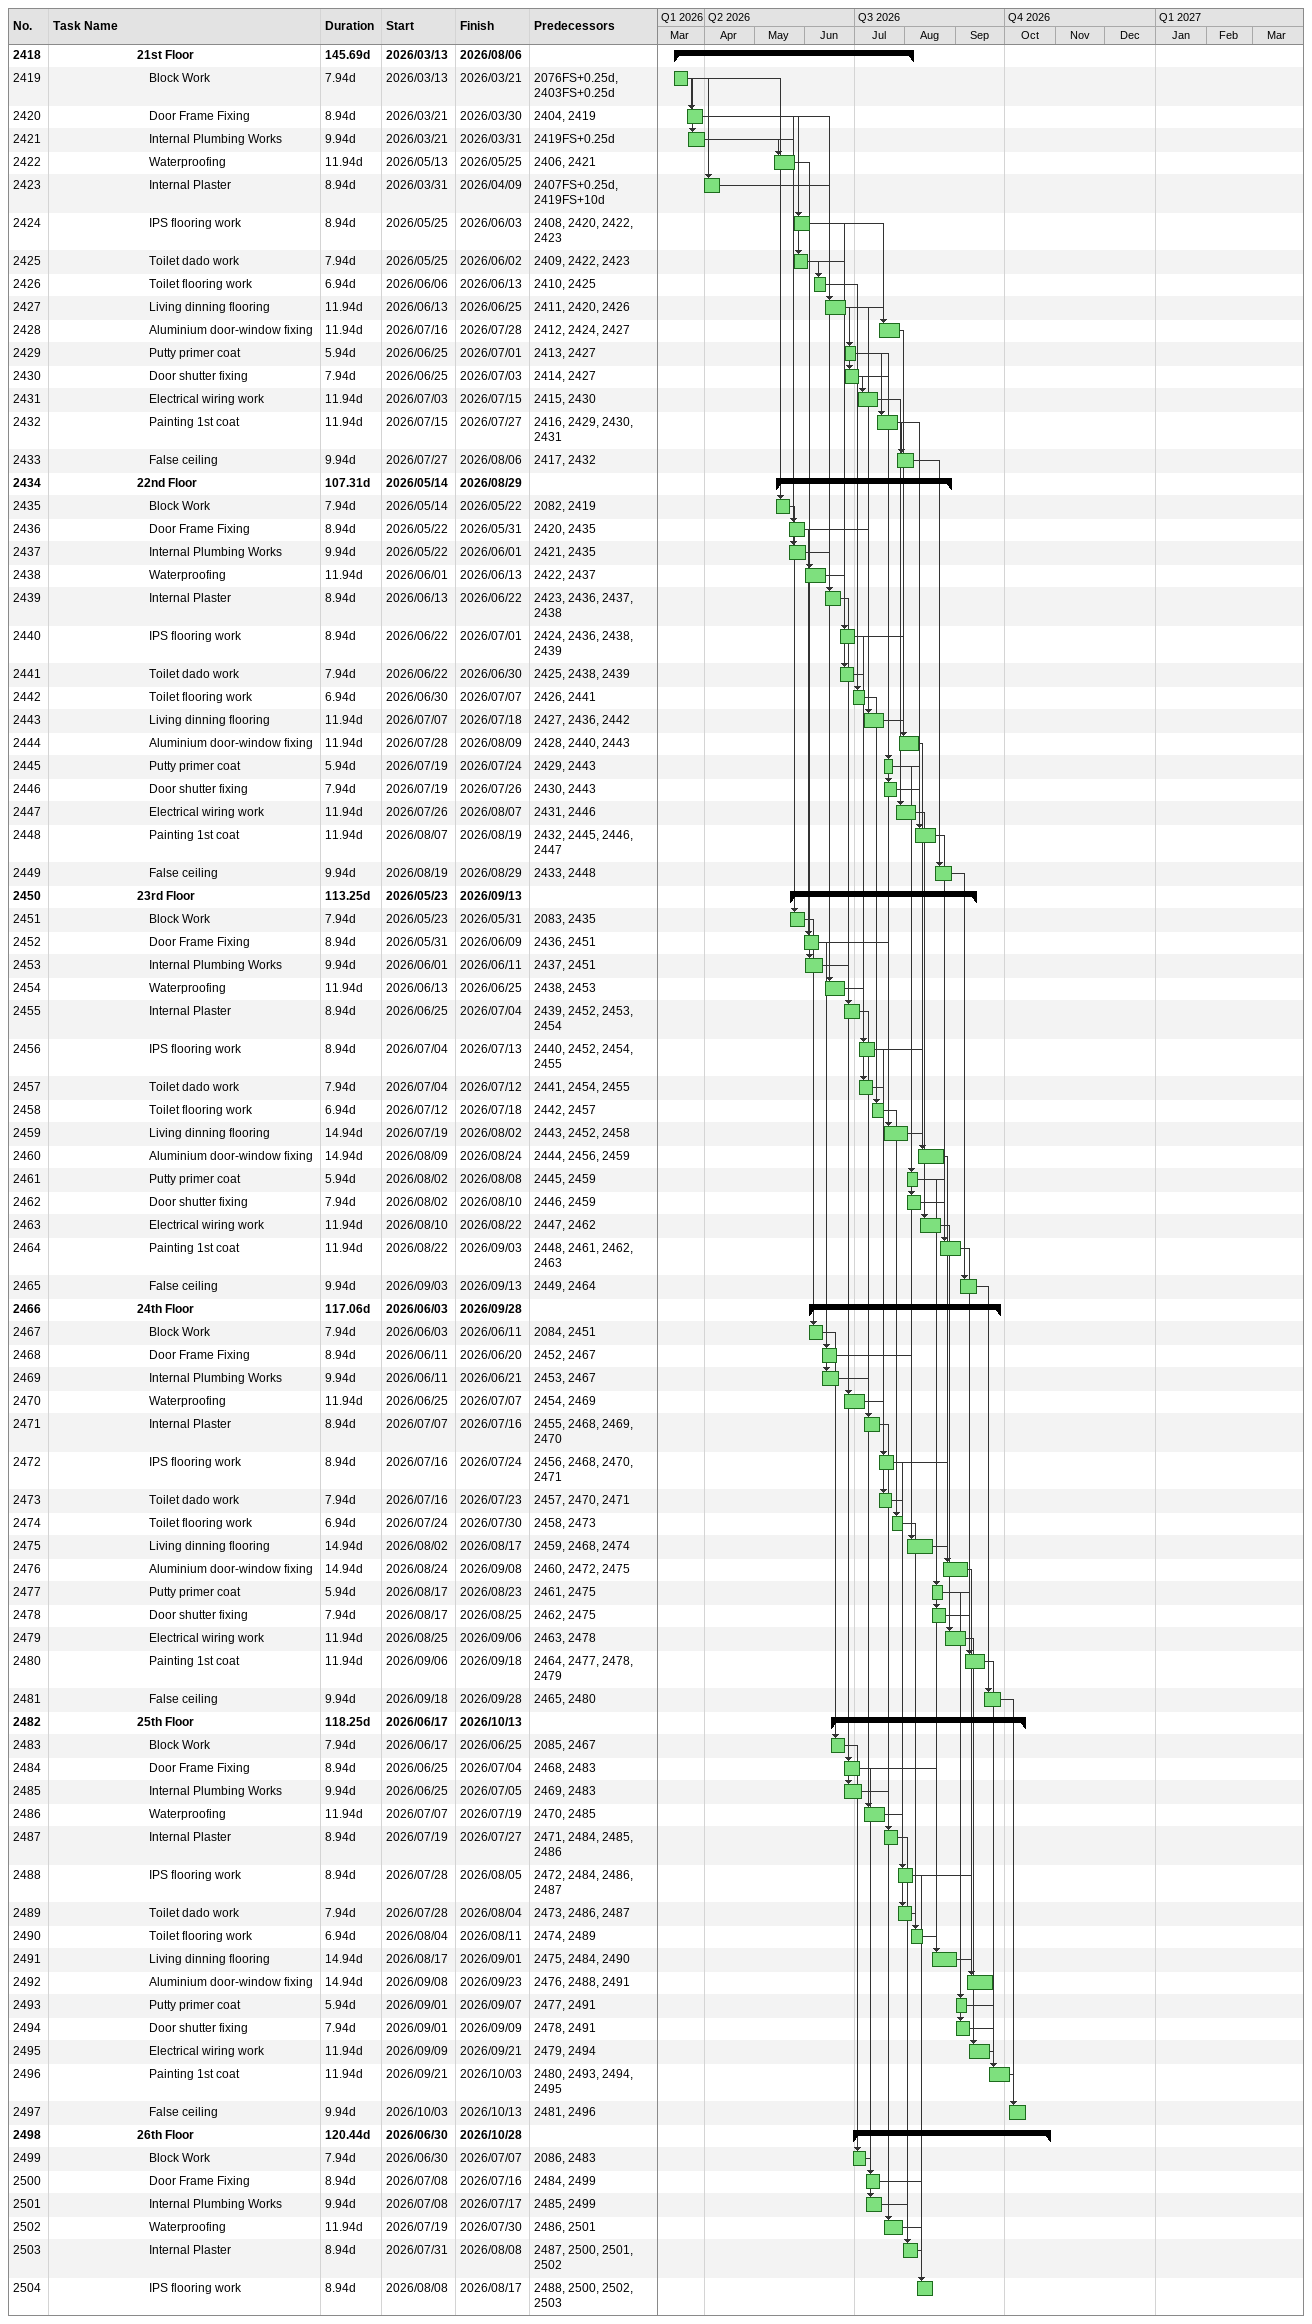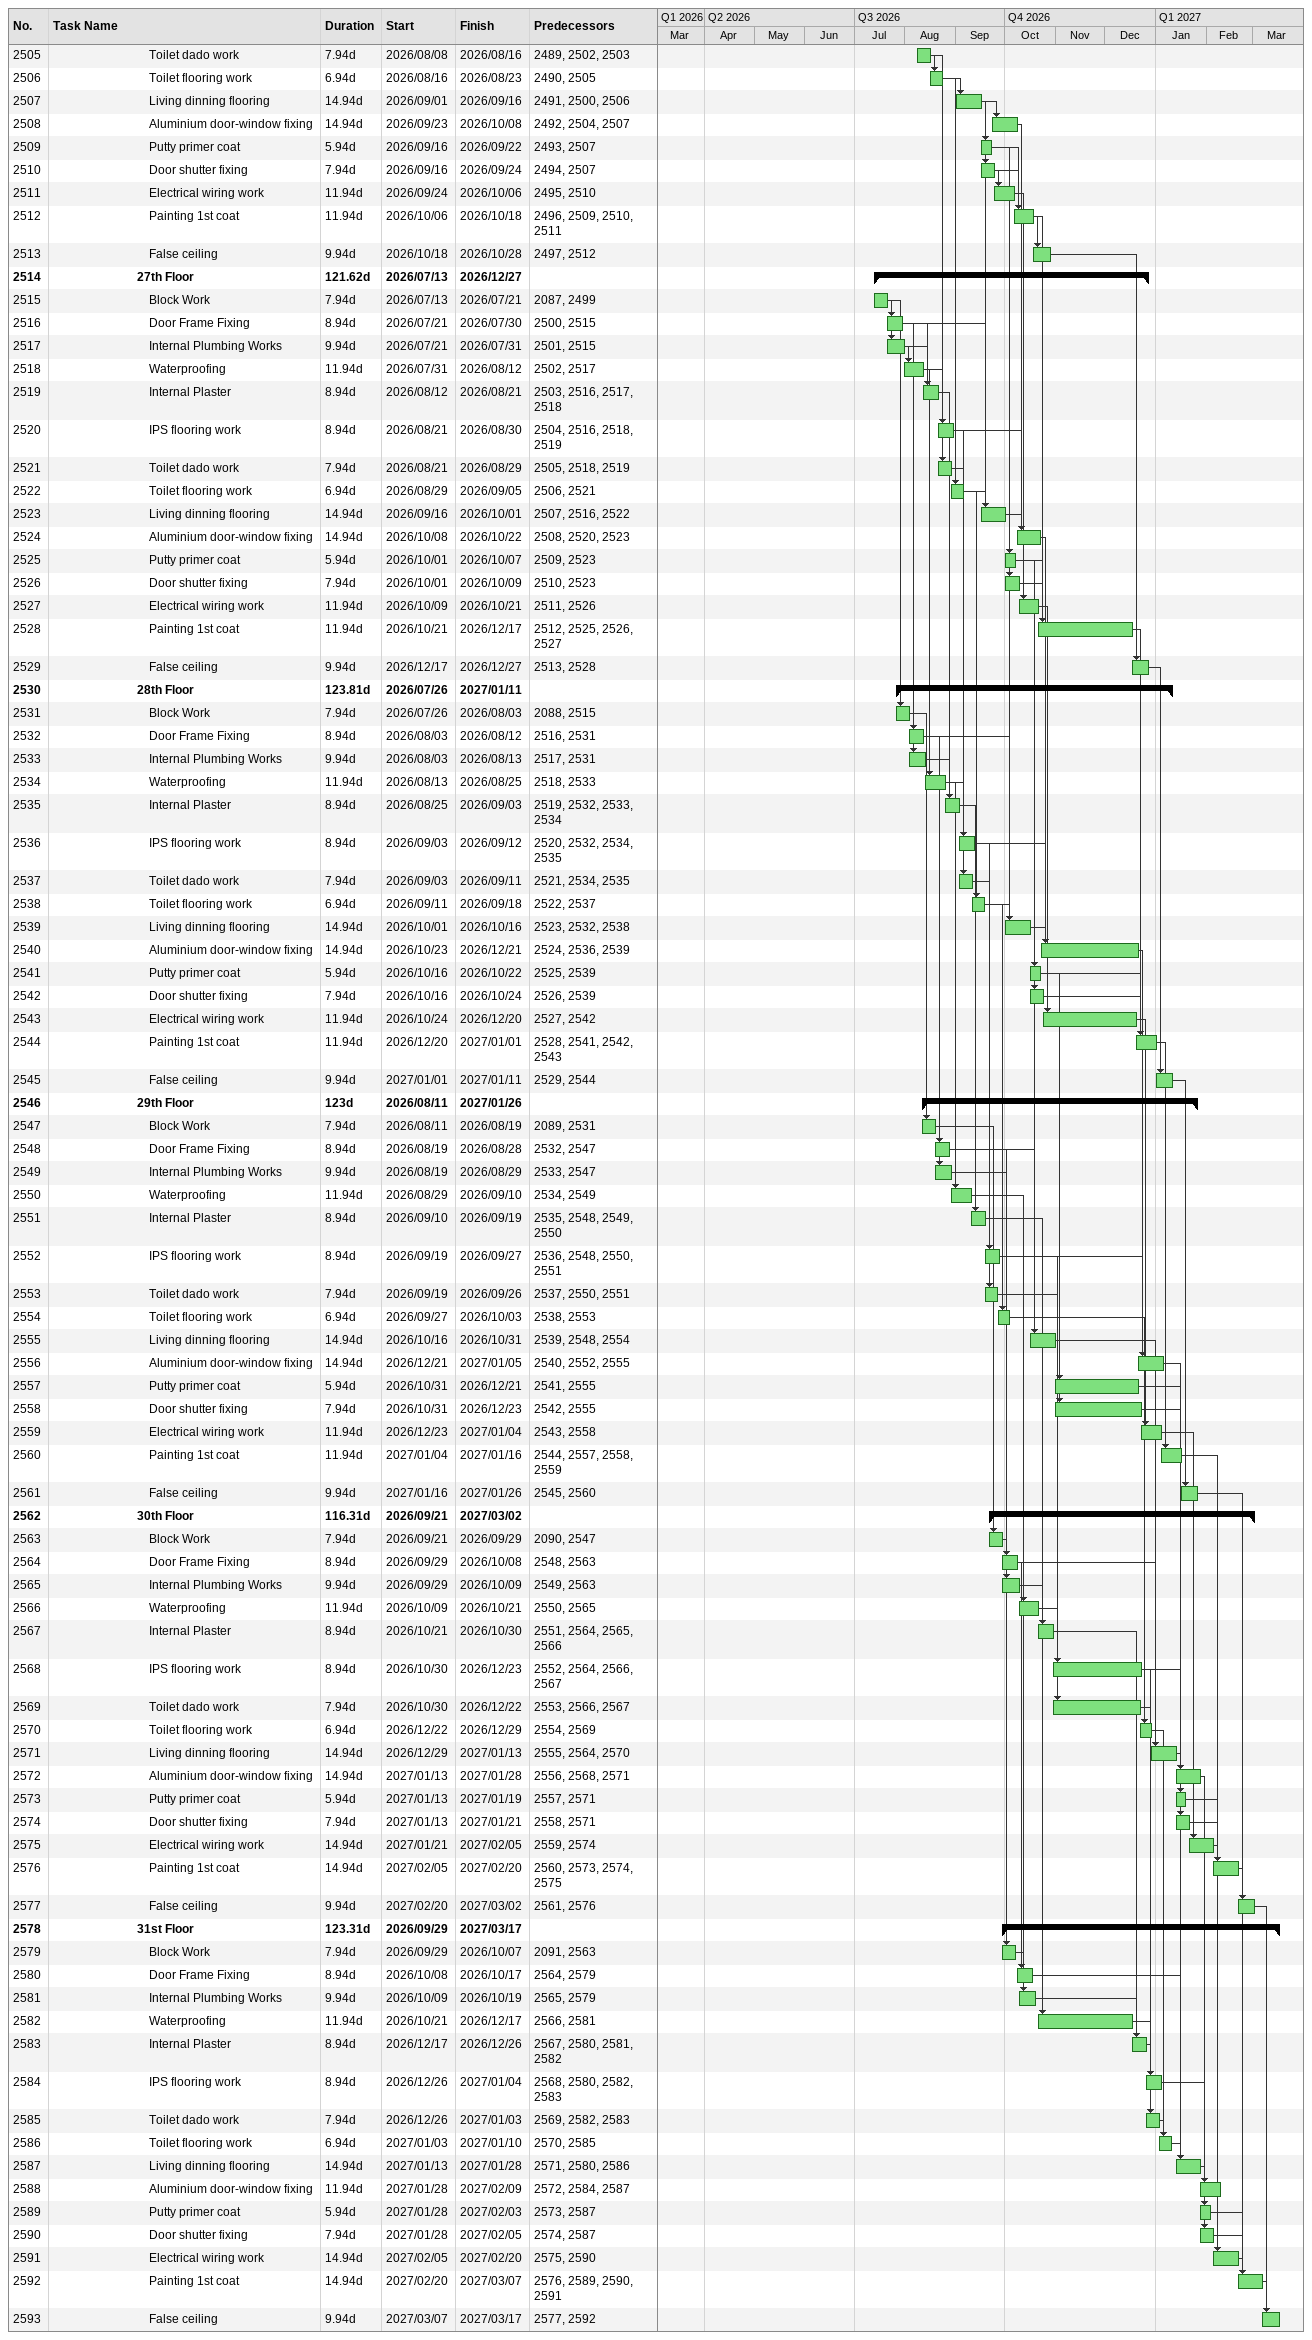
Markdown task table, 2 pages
| ID | Level | Task | Duration | Start | Finish | Predecessors |
|---|---|---|---|---|---|---|
| 2418 | 8 | **21st Floor** | 145.69d | 2026-03-13 | 2026-08-06 |  |
| 2419 | 9 | Block Work | 7.94d | 2026-03-13 | 2026-03-21 | 2076FS+0.25d, 2403FS+0.25d |
| 2420 | 9 | Door Frame Fixing | 8.94d | 2026-03-21 | 2026-03-30 | 2404, 2419 |
| 2421 | 9 | Internal Plumbing Works | 9.94d | 2026-03-21 | 2026-03-31 | 2419FS+0.25d |
| 2422 | 9 | Waterproofing | 11.94d | 2026-05-13 | 2026-05-25 | 2406, 2421 |
| 2423 | 9 | Internal Plaster | 8.94d | 2026-03-31 | 2026-04-09 | 2407FS+0.25d, 2419FS+10d |
| 2424 | 9 | IPS flooring work | 8.94d | 2026-05-25 | 2026-06-03 | 2408, 2420, 2422, 2423 |
| 2425 | 9 | Toilet dado work | 7.94d | 2026-05-25 | 2026-06-02 | 2409, 2422, 2423 |
| 2426 | 9 | Toilet flooring work | 6.94d | 2026-06-06 | 2026-06-13 | 2410, 2425 |
| 2427 | 9 | Living dinning flooring | 11.94d | 2026-06-13 | 2026-06-25 | 2411, 2420, 2426 |
| 2428 | 9 | Aluminium door-window fixing | 11.94d | 2026-07-16 | 2026-07-28 | 2412, 2424, 2427 |
| 2429 | 9 | Putty primer coat | 5.94d | 2026-06-25 | 2026-07-01 | 2413, 2427 |
| 2430 | 9 | Door shutter fixing | 7.94d | 2026-06-25 | 2026-07-03 | 2414, 2427 |
| 2431 | 9 | Electrical wiring work | 11.94d | 2026-07-03 | 2026-07-15 | 2415, 2430 |
| 2432 | 9 | Painting 1st coat | 11.94d | 2026-07-15 | 2026-07-27 | 2416, 2429, 2430, 2431 |
| 2433 | 9 | False ceiling | 9.94d | 2026-07-27 | 2026-08-06 | 2417, 2432 |
| 2434 | 8 | **22nd Floor** | 107.31d | 2026-05-14 | 2026-08-29 |  |
| 2435 | 9 | Block Work | 7.94d | 2026-05-14 | 2026-05-22 | 2082, 2419 |
| 2436 | 9 | Door Frame Fixing | 8.94d | 2026-05-22 | 2026-05-31 | 2420, 2435 |
| 2437 | 9 | Internal Plumbing Works | 9.94d | 2026-05-22 | 2026-06-01 | 2421, 2435 |
| 2438 | 9 | Waterproofing | 11.94d | 2026-06-01 | 2026-06-13 | 2422, 2437 |
| 2439 | 9 | Internal Plaster | 8.94d | 2026-06-13 | 2026-06-22 | 2423, 2436, 2437, 2438 |
| 2440 | 9 | IPS flooring work | 8.94d | 2026-06-22 | 2026-07-01 | 2424, 2436, 2438, 2439 |
| 2441 | 9 | Toilet dado work | 7.94d | 2026-06-22 | 2026-06-30 | 2425, 2438, 2439 |
| 2442 | 9 | Toilet flooring work | 6.94d | 2026-06-30 | 2026-07-07 | 2426, 2441 |
| 2443 | 9 | Living dinning flooring | 11.94d | 2026-07-07 | 2026-07-18 | 2427, 2436, 2442 |
| 2444 | 9 | Aluminium door-window fixing | 11.94d | 2026-07-28 | 2026-08-09 | 2428, 2440, 2443 |
| 2445 | 9 | Putty primer coat | 5.94d | 2026-07-19 | 2026-07-24 | 2429, 2443 |
| 2446 | 9 | Door shutter fixing | 7.94d | 2026-07-19 | 2026-07-26 | 2430, 2443 |
| 2447 | 9 | Electrical wiring work | 11.94d | 2026-07-26 | 2026-08-07 | 2431, 2446 |
| 2448 | 9 | Painting 1st coat | 11.94d | 2026-08-07 | 2026-08-19 | 2432, 2445, 2446, 2447 |
| 2449 | 9 | False ceiling | 9.94d | 2026-08-19 | 2026-08-29 | 2433, 2448 |
| 2450 | 8 | **23rd Floor** | 113.25d | 2026-05-23 | 2026-09-13 |  |
| 2451 | 9 | Block Work | 7.94d | 2026-05-23 | 2026-05-31 | 2083, 2435 |
| 2452 | 9 | Door Frame Fixing | 8.94d | 2026-05-31 | 2026-06-09 | 2436, 2451 |
| 2453 | 9 | Internal Plumbing Works | 9.94d | 2026-06-01 | 2026-06-11 | 2437, 2451 |
| 2454 | 9 | Waterproofing | 11.94d | 2026-06-13 | 2026-06-25 | 2438, 2453 |
| 2455 | 9 | Internal Plaster | 8.94d | 2026-06-25 | 2026-07-04 | 2439, 2452, 2453, 2454 |
| 2456 | 9 | IPS flooring work | 8.94d | 2026-07-04 | 2026-07-13 | 2440, 2452, 2454, 2455 |
| 2457 | 9 | Toilet dado work | 7.94d | 2026-07-04 | 2026-07-12 | 2441, 2454, 2455 |
| 2458 | 9 | Toilet flooring work | 6.94d | 2026-07-12 | 2026-07-18 | 2442, 2457 |
| 2459 | 9 | Living dinning flooring | 14.94d | 2026-07-19 | 2026-08-02 | 2443, 2452, 2458 |
| 2460 | 9 | Aluminium door-window fixing | 14.94d | 2026-08-09 | 2026-08-24 | 2444, 2456, 2459 |
| 2461 | 9 | Putty primer coat | 5.94d | 2026-08-02 | 2026-08-08 | 2445, 2459 |
| 2462 | 9 | Door shutter fixing | 7.94d | 2026-08-02 | 2026-08-10 | 2446, 2459 |
| 2463 | 9 | Electrical wiring work | 11.94d | 2026-08-10 | 2026-08-22 | 2447, 2462 |
| 2464 | 9 | Painting 1st coat | 11.94d | 2026-08-22 | 2026-09-03 | 2448, 2461, 2462, 2463 |
| 2465 | 9 | False ceiling | 9.94d | 2026-09-03 | 2026-09-13 | 2449, 2464 |
| 2466 | 8 | **24th Floor** | 117.06d | 2026-06-03 | 2026-09-28 |  |
| 2467 | 9 | Block Work | 7.94d | 2026-06-03 | 2026-06-11 | 2084, 2451 |
| 2468 | 9 | Door Frame Fixing | 8.94d | 2026-06-11 | 2026-06-20 | 2452, 2467 |
| 2469 | 9 | Internal Plumbing Works | 9.94d | 2026-06-11 | 2026-06-21 | 2453, 2467 |
| 2470 | 9 | Waterproofing | 11.94d | 2026-06-25 | 2026-07-07 | 2454, 2469 |
| 2471 | 9 | Internal Plaster | 8.94d | 2026-07-07 | 2026-07-16 | 2455, 2468, 2469, 2470 |
| 2472 | 9 | IPS flooring work | 8.94d | 2026-07-16 | 2026-07-24 | 2456, 2468, 2470, 2471 |
| 2473 | 9 | Toilet dado work | 7.94d | 2026-07-16 | 2026-07-23 | 2457, 2470, 2471 |
| 2474 | 9 | Toilet flooring work | 6.94d | 2026-07-24 | 2026-07-30 | 2458, 2473 |
| 2475 | 9 | Living dinning flooring | 14.94d | 2026-08-02 | 2026-08-17 | 2459, 2468, 2474 |
| 2476 | 9 | Aluminium door-window fixing | 14.94d | 2026-08-24 | 2026-09-08 | 2460, 2472, 2475 |
| 2477 | 9 | Putty primer coat | 5.94d | 2026-08-17 | 2026-08-23 | 2461, 2475 |
| 2478 | 9 | Door shutter fixing | 7.94d | 2026-08-17 | 2026-08-25 | 2462, 2475 |
| 2479 | 9 | Electrical wiring work | 11.94d | 2026-08-25 | 2026-09-06 | 2463, 2478 |
| 2480 | 9 | Painting 1st coat | 11.94d | 2026-09-06 | 2026-09-18 | 2464, 2477, 2478, 2479 |
| 2481 | 9 | False ceiling | 9.94d | 2026-09-18 | 2026-09-28 | 2465, 2480 |
| 2482 | 8 | **25th Floor** | 118.25d | 2026-06-17 | 2026-10-13 |  |
| 2483 | 9 | Block Work | 7.94d | 2026-06-17 | 2026-06-25 | 2085, 2467 |
| 2484 | 9 | Door Frame Fixing | 8.94d | 2026-06-25 | 2026-07-04 | 2468, 2483 |
| 2485 | 9 | Internal Plumbing Works | 9.94d | 2026-06-25 | 2026-07-05 | 2469, 2483 |
| 2486 | 9 | Waterproofing | 11.94d | 2026-07-07 | 2026-07-19 | 2470, 2485 |
| 2487 | 9 | Internal Plaster | 8.94d | 2026-07-19 | 2026-07-27 | 2471, 2484, 2485, 2486 |
| 2488 | 9 | IPS flooring work | 8.94d | 2026-07-28 | 2026-08-05 | 2472, 2484, 2486, 2487 |
| 2489 | 9 | Toilet dado work | 7.94d | 2026-07-28 | 2026-08-04 | 2473, 2486, 2487 |
| 2490 | 9 | Toilet flooring work | 6.94d | 2026-08-04 | 2026-08-11 | 2474, 2489 |
| 2491 | 9 | Living dinning flooring | 14.94d | 2026-08-17 | 2026-09-01 | 2475, 2484, 2490 |
| 2492 | 9 | Aluminium door-window fixing | 14.94d | 2026-09-08 | 2026-09-23 | 2476, 2488, 2491 |
| 2493 | 9 | Putty primer coat | 5.94d | 2026-09-01 | 2026-09-07 | 2477, 2491 |
| 2494 | 9 | Door shutter fixing | 7.94d | 2026-09-01 | 2026-09-09 | 2478, 2491 |
| 2495 | 9 | Electrical wiring work | 11.94d | 2026-09-09 | 2026-09-21 | 2479, 2494 |
| 2496 | 9 | Painting 1st coat | 11.94d | 2026-09-21 | 2026-10-03 | 2480, 2493, 2494, 2495 |
| 2497 | 9 | False ceiling | 9.94d | 2026-10-03 | 2026-10-13 | 2481, 2496 |
| 2498 | 8 | **26th Floor** | 120.44d | 2026-06-30 | 2026-10-28 |  |
| 2499 | 9 | Block Work | 7.94d | 2026-06-30 | 2026-07-07 | 2086, 2483 |
| 2500 | 9 | Door Frame Fixing | 8.94d | 2026-07-08 | 2026-07-16 | 2484, 2499 |
| 2501 | 9 | Internal Plumbing Works | 9.94d | 2026-07-08 | 2026-07-17 | 2485, 2499 |
| 2502 | 9 | Waterproofing | 11.94d | 2026-07-19 | 2026-07-30 | 2486, 2501 |
| 2503 | 9 | Internal Plaster | 8.94d | 2026-07-31 | 2026-08-08 | 2487, 2500, 2501, 2502 |
| 2504 | 9 | IPS flooring work | 8.94d | 2026-08-08 | 2026-08-17 | 2488, 2500, 2502, 2503 |
| 2505 | 9 | Toilet dado work | 7.94d | 2026-08-08 | 2026-08-16 | 2489, 2502, 2503 |
| 2506 | 9 | Toilet flooring work | 6.94d | 2026-08-16 | 2026-08-23 | 2490, 2505 |
| 2507 | 9 | Living dinning flooring | 14.94d | 2026-09-01 | 2026-09-16 | 2491, 2500, 2506 |
| 2508 | 9 | Aluminium door-window fixing | 14.94d | 2026-09-23 | 2026-10-08 | 2492, 2504, 2507 |
| 2509 | 9 | Putty primer coat | 5.94d | 2026-09-16 | 2026-09-22 | 2493, 2507 |
| 2510 | 9 | Door shutter fixing | 7.94d | 2026-09-16 | 2026-09-24 | 2494, 2507 |
| 2511 | 9 | Electrical wiring work | 11.94d | 2026-09-24 | 2026-10-06 | 2495, 2510 |
| 2512 | 9 | Painting 1st coat | 11.94d | 2026-10-06 | 2026-10-18 | 2496, 2509, 2510, 2511 |
| 2513 | 9 | False ceiling | 9.94d | 2026-10-18 | 2026-10-28 | 2497, 2512 |
| 2514 | 8 | **27th Floor** | 121.62d | 2026-07-13 | 2026-12-27 |  |
| 2515 | 9 | Block Work | 7.94d | 2026-07-13 | 2026-07-21 | 2087, 2499 |
| 2516 | 9 | Door Frame Fixing | 8.94d | 2026-07-21 | 2026-07-30 | 2500, 2515 |
| 2517 | 9 | Internal Plumbing Works | 9.94d | 2026-07-21 | 2026-07-31 | 2501, 2515 |
| 2518 | 9 | Waterproofing | 11.94d | 2026-07-31 | 2026-08-12 | 2502, 2517 |
| 2519 | 9 | Internal Plaster | 8.94d | 2026-08-12 | 2026-08-21 | 2503, 2516, 2517, 2518 |
| 2520 | 9 | IPS flooring work | 8.94d | 2026-08-21 | 2026-08-30 | 2504, 2516, 2518, 2519 |
| 2521 | 9 | Toilet dado work | 7.94d | 2026-08-21 | 2026-08-29 | 2505, 2518, 2519 |
| 2522 | 9 | Toilet flooring work | 6.94d | 2026-08-29 | 2026-09-05 | 2506, 2521 |
| 2523 | 9 | Living dinning flooring | 14.94d | 2026-09-16 | 2026-10-01 | 2507, 2516, 2522 |
| 2524 | 9 | Aluminium door-window fixing | 14.94d | 2026-10-08 | 2026-10-22 | 2508, 2520, 2523 |
| 2525 | 9 | Putty primer coat | 5.94d | 2026-10-01 | 2026-10-07 | 2509, 2523 |
| 2526 | 9 | Door shutter fixing | 7.94d | 2026-10-01 | 2026-10-09 | 2510, 2523 |
| 2527 | 9 | Electrical wiring work | 11.94d | 2026-10-09 | 2026-10-21 | 2511, 2526 |
| 2528 | 9 | Painting 1st coat | 11.94d | 2026-10-21 | 2026-12-17 | 2512, 2525, 2526, 2527 |
| 2529 | 9 | False ceiling | 9.94d | 2026-12-17 | 2026-12-27 | 2513, 2528 |
| 2530 | 8 | **28th Floor** | 123.81d | 2026-07-26 | 2027-01-11 |  |
| 2531 | 9 | Block Work | 7.94d | 2026-07-26 | 2026-08-03 | 2088, 2515 |
| 2532 | 9 | Door Frame Fixing | 8.94d | 2026-08-03 | 2026-08-12 | 2516, 2531 |
| 2533 | 9 | Internal Plumbing Works | 9.94d | 2026-08-03 | 2026-08-13 | 2517, 2531 |
| 2534 | 9 | Waterproofing | 11.94d | 2026-08-13 | 2026-08-25 | 2518, 2533 |
| 2535 | 9 | Internal Plaster | 8.94d | 2026-08-25 | 2026-09-03 | 2519, 2532, 2533, 2534 |
| 2536 | 9 | IPS flooring work | 8.94d | 2026-09-03 | 2026-09-12 | 2520, 2532, 2534, 2535 |
| 2537 | 9 | Toilet dado work | 7.94d | 2026-09-03 | 2026-09-11 | 2521, 2534, 2535 |
| 2538 | 9 | Toilet flooring work | 6.94d | 2026-09-11 | 2026-09-18 | 2522, 2537 |
| 2539 | 9 | Living dinning flooring | 14.94d | 2026-10-01 | 2026-10-16 | 2523, 2532, 2538 |
| 2540 | 9 | Aluminium door-window fixing | 14.94d | 2026-10-23 | 2026-12-21 | 2524, 2536, 2539 |
| 2541 | 9 | Putty primer coat | 5.94d | 2026-10-16 | 2026-10-22 | 2525, 2539 |
| 2542 | 9 | Door shutter fixing | 7.94d | 2026-10-16 | 2026-10-24 | 2526, 2539 |
| 2543 | 9 | Electrical wiring work | 11.94d | 2026-10-24 | 2026-12-20 | 2527, 2542 |
| 2544 | 9 | Painting 1st coat | 11.94d | 2026-12-20 | 2027-01-01 | 2528, 2541, 2542, 2543 |
| 2545 | 9 | False ceiling | 9.94d | 2027-01-01 | 2027-01-11 | 2529, 2544 |
| 2546 | 8 | **29th Floor** | 123d | 2026-08-11 | 2027-01-26 |  |
| 2547 | 9 | Block Work | 7.94d | 2026-08-11 | 2026-08-19 | 2089, 2531 |
| 2548 | 9 | Door Frame Fixing | 8.94d | 2026-08-19 | 2026-08-28 | 2532, 2547 |
| 2549 | 9 | Internal Plumbing Works | 9.94d | 2026-08-19 | 2026-08-29 | 2533, 2547 |
| 2550 | 9 | Waterproofing | 11.94d | 2026-08-29 | 2026-09-10 | 2534, 2549 |
| 2551 | 9 | Internal Plaster | 8.94d | 2026-09-10 | 2026-09-19 | 2535, 2548, 2549, 2550 |
| 2552 | 9 | IPS flooring work | 8.94d | 2026-09-19 | 2026-09-27 | 2536, 2548, 2550, 2551 |
| 2553 | 9 | Toilet dado work | 7.94d | 2026-09-19 | 2026-09-26 | 2537, 2550, 2551 |
| 2554 | 9 | Toilet flooring work | 6.94d | 2026-09-27 | 2026-10-03 | 2538, 2553 |
| 2555 | 9 | Living dinning flooring | 14.94d | 2026-10-16 | 2026-10-31 | 2539, 2548, 2554 |
| 2556 | 9 | Aluminium door-window fixing | 14.94d | 2026-12-21 | 2027-01-05 | 2540, 2552, 2555 |
| 2557 | 9 | Putty primer coat | 5.94d | 2026-10-31 | 2026-12-21 | 2541, 2555 |
| 2558 | 9 | Door shutter fixing | 7.94d | 2026-10-31 | 2026-12-23 | 2542, 2555 |
| 2559 | 9 | Electrical wiring work | 11.94d | 2026-12-23 | 2027-01-04 | 2543, 2558 |
| 2560 | 9 | Painting 1st coat | 11.94d | 2027-01-04 | 2027-01-16 | 2544, 2557, 2558, 2559 |
| 2561 | 9 | False ceiling | 9.94d | 2027-01-16 | 2027-01-26 | 2545, 2560 |
| 2562 | 8 | **30th Floor** | 116.31d | 2026-09-21 | 2027-03-02 |  |
| 2563 | 9 | Block Work | 7.94d | 2026-09-21 | 2026-09-29 | 2090, 2547 |
| 2564 | 9 | Door Frame Fixing | 8.94d | 2026-09-29 | 2026-10-08 | 2548, 2563 |
| 2565 | 9 | Internal Plumbing Works | 9.94d | 2026-09-29 | 2026-10-09 | 2549, 2563 |
| 2566 | 9 | Waterproofing | 11.94d | 2026-10-09 | 2026-10-21 | 2550, 2565 |
| 2567 | 9 | Internal Plaster | 8.94d | 2026-10-21 | 2026-10-30 | 2551, 2564, 2565, 2566 |
| 2568 | 9 | IPS flooring work | 8.94d | 2026-10-30 | 2026-12-23 | 2552, 2564, 2566, 2567 |
| 2569 | 9 | Toilet dado work | 7.94d | 2026-10-30 | 2026-12-22 | 2553, 2566, 2567 |
| 2570 | 9 | Toilet flooring work | 6.94d | 2026-12-22 | 2026-12-29 | 2554, 2569 |
| 2571 | 9 | Living dinning flooring | 14.94d | 2026-12-29 | 2027-01-13 | 2555, 2564, 2570 |
| 2572 | 9 | Aluminium door-window fixing | 14.94d | 2027-01-13 | 2027-01-28 | 2556, 2568, 2571 |
| 2573 | 9 | Putty primer coat | 5.94d | 2027-01-13 | 2027-01-19 | 2557, 2571 |
| 2574 | 9 | Door shutter fixing | 7.94d | 2027-01-13 | 2027-01-21 | 2558, 2571 |
| 2575 | 9 | Electrical wiring work | 14.94d | 2027-01-21 | 2027-02-05 | 2559, 2574 |
| 2576 | 9 | Painting 1st coat | 14.94d | 2027-02-05 | 2027-02-20 | 2560, 2573, 2574, 2575 |
| 2577 | 9 | False ceiling | 9.94d | 2027-02-20 | 2027-03-02 | 2561, 2576 |
| 2578 | 8 | **31st Floor** | 123.31d | 2026-09-29 | 2027-03-17 |  |
| 2579 | 9 | Block Work | 7.94d | 2026-09-29 | 2026-10-07 | 2091, 2563 |
| 2580 | 9 | Door Frame Fixing | 8.94d | 2026-10-08 | 2026-10-17 | 2564, 2579 |
| 2581 | 9 | Internal Plumbing Works | 9.94d | 2026-10-09 | 2026-10-19 | 2565, 2579 |
| 2582 | 9 | Waterproofing | 11.94d | 2026-10-21 | 2026-12-17 | 2566, 2581 |
| 2583 | 9 | Internal Plaster | 8.94d | 2026-12-17 | 2026-12-26 | 2567, 2580, 2581, 2582 |
| 2584 | 9 | IPS flooring work | 8.94d | 2026-12-26 | 2027-01-04 | 2568, 2580, 2582, 2583 |
| 2585 | 9 | Toilet dado work | 7.94d | 2026-12-26 | 2027-01-03 | 2569, 2582, 2583 |
| 2586 | 9 | Toilet flooring work | 6.94d | 2027-01-03 | 2027-01-10 | 2570, 2585 |
| 2587 | 9 | Living dinning flooring | 14.94d | 2027-01-13 | 2027-01-28 | 2571, 2580, 2586 |
| 2588 | 9 | Aluminium door-window fixing | 11.94d | 2027-01-28 | 2027-02-09 | 2572, 2584, 2587 |
| 2589 | 9 | Putty primer coat | 5.94d | 2027-01-28 | 2027-02-03 | 2573, 2587 |
| 2590 | 9 | Door shutter fixing | 7.94d | 2027-01-28 | 2027-02-05 | 2574, 2587 |
| 2591 | 9 | Electrical wiring work | 14.94d | 2027-02-05 | 2027-02-20 | 2575, 2590 |
| 2592 | 9 | Painting 1st coat | 14.94d | 2027-02-20 | 2027-03-07 | 2576, 2589, 2590, 2591 |
| 2593 | 9 | False ceiling | 9.94d | 2027-03-07 | 2027-03-17 | 2577, 2592 |
